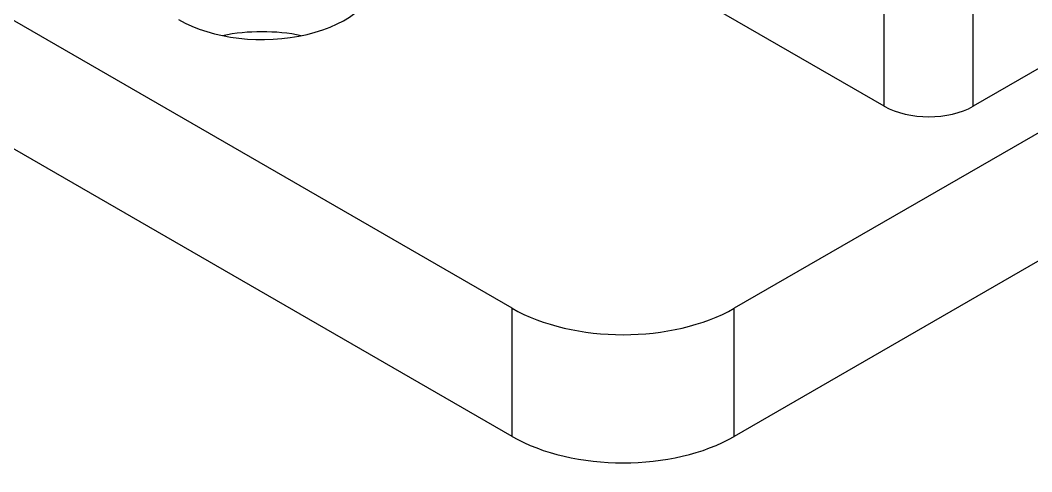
# Model space of a CAD drawing. Header units: millimetres. Extents: x -105 to 105, y -148 to 148.
# Drawn here: x 47.96 to 60.83, y -74.79 to -69.04 of the extents above; entities that cross this region are included whole.
import ezdxf

# ---------------------------------------------------------------- set-up
doc = ezdxf.new("R2010")
doc.units = ezdxf.units.MM
doc.layers.get('0').update_dxf_attribs({"lineweight": 18})

msp = doc.modelspace()

# ---------------------------------------------------------------- linework, layer by layer
at = {"color": 7, "lineweight": 30}
for p, q in [((78.969, -60.047), (57.049, -72.703)), ((78.969, -61.68), (57.049, -74.336))]:
    msp.add_line(p, q, dxfattribs=at)
at = {"color": 7, "lineweight": 30, "ltscale": 0.416414}
msp.add_line((74.515, -61.802), (60.09, -70.131), dxfattribs=at)
at = {"color": 7, "lineweight": 30, "ltscale": 0.314351}
msp.add_line((58.958, -70.131), (48.069, -63.844), dxfattribs=at)
at = {"color": 7, "lineweight": 30, "ltscale": 0.157176}
for p, q in [((58.958, -70.131), (58.958, -63.844)), ((60.09, -70.131), (60.09, -63.844))]:
    msp.add_line(p, q, dxfattribs=at)
at = {"color": 7, "lineweight": 30, "ltscale": 0.306186}
for p, q in [((54.221, -72.703), (43.614, -66.579)), ((54.221, -74.336), (43.614, -68.212))]:
    msp.add_line(p, q, dxfattribs=at)
at = {"color": 7, "lineweight": 30, "ltscale": 0.040825}
for p, q in [((54.221, -74.336), (54.221, -72.703)), ((57.049, -74.336), (57.049, -72.703))]:
    msp.add_line(p, q, dxfattribs=at)
at = {"color": 7, "lineweight": 30}
for centre, major_axis, start_param, end_param in [((51.039, -68.416), (1.5, 0), 3.926991, 6.283185), ((51.039, -70.049), (1.5, 0), 1.23028, 1.911314), ((59.524, -69.804), (0.8, 0), 3.926991, 5.497787), ((55.635, -71.886), (2, 0), 3.926991, 5.497787), ((55.635, -73.519), (2, 0), 3.926991, 5.497787)]:
    msp.add_ellipse(centre, major_axis=major_axis, ratio=0.57735, start_param=start_param, end_param=end_param, dxfattribs=at)

doc.saveas('drawing.dxf')
